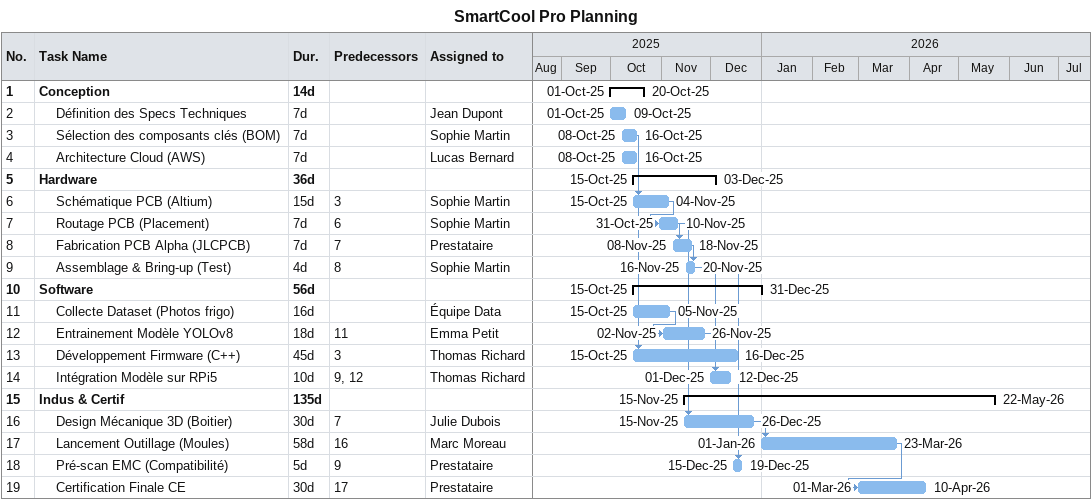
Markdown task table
SmartCool Pro Planning

| ID | Level | Task | Duration | Start | Finish | Predecessors | Resources |
|---|---|---|---|---|---|---|---|
| 1 | 1 | **Conception** | 14d | 2025-10-01 | 2025-10-20 |  |  |
| 2 | 2 | Définition des Specs Techniques | 7d | 2025-10-01 | 2025-10-09 |  | Jean Dupont |
| 3 | 2 | Sélection des composants clés (BOM) | 7d | 2025-10-08 | 2025-10-16 |  | Sophie Martin |
| 4 | 2 | Architecture Cloud (AWS) | 7d | 2025-10-08 | 2025-10-16 |  | Lucas Bernard |
| 5 | 1 | **Hardware** | 36d | 2025-10-15 | 2025-12-03 |  |  |
| 6 | 2 | Schématique PCB (Altium) | 15d | 2025-10-15 | 2025-11-04 | 3 | Sophie Martin |
| 7 | 2 | Routage PCB (Placement) | 7d | 2025-10-31 | 2025-11-10 | 6 | Sophie Martin |
| 8 | 2 | Fabrication PCB Alpha (JLCPCB) | 7d | 2025-11-08 | 2025-11-18 | 7 | Prestataire |
| 9 | 2 | Assemblage & Bring-up (Test) | 4d | 2025-11-16 | 2025-11-20 | 8 | Sophie Martin |
| 10 | 1 | **Software** | 56d | 2025-10-15 | 2025-12-31 |  |  |
| 11 | 2 | Collecte Dataset (Photos frigo) | 16d | 2025-10-15 | 2025-11-05 |  | Équipe Data |
| 12 | 2 | Entrainement Modèle YOLOv8 | 18d | 2025-11-02 | 2025-11-26 | 11 | Emma Petit |
| 13 | 2 | Développement Firmware (C++) | 45d | 2025-10-15 | 2025-12-16 | 3 | Thomas Richard |
| 14 | 2 | Intégration Modèle sur RPi5 | 10d | 2025-12-01 | 2025-12-12 | 9, 12 | Thomas Richard |
| 15 | 1 | **Indus & Certif** | 135d | 2025-11-15 | 2026-05-22 |  |  |
| 16 | 2 | Design Mécanique 3D (Boitier) | 30d | 2025-11-15 | 2025-12-26 | 7 | Julie Dubois |
| 17 | 2 | Lancement Outillage (Moules) | 58d | 2026-01-01 | 2026-03-23 | 16 | Marc Moreau |
| 18 | 2 | Pré-scan EMC (Compatibilité) | 5d | 2025-12-15 | 2025-12-19 | 9 | Prestataire |
| 19 | 2 | Certification Finale CE | 30d | 2026-03-01 | 2026-04-10 | 17 | Prestataire |
